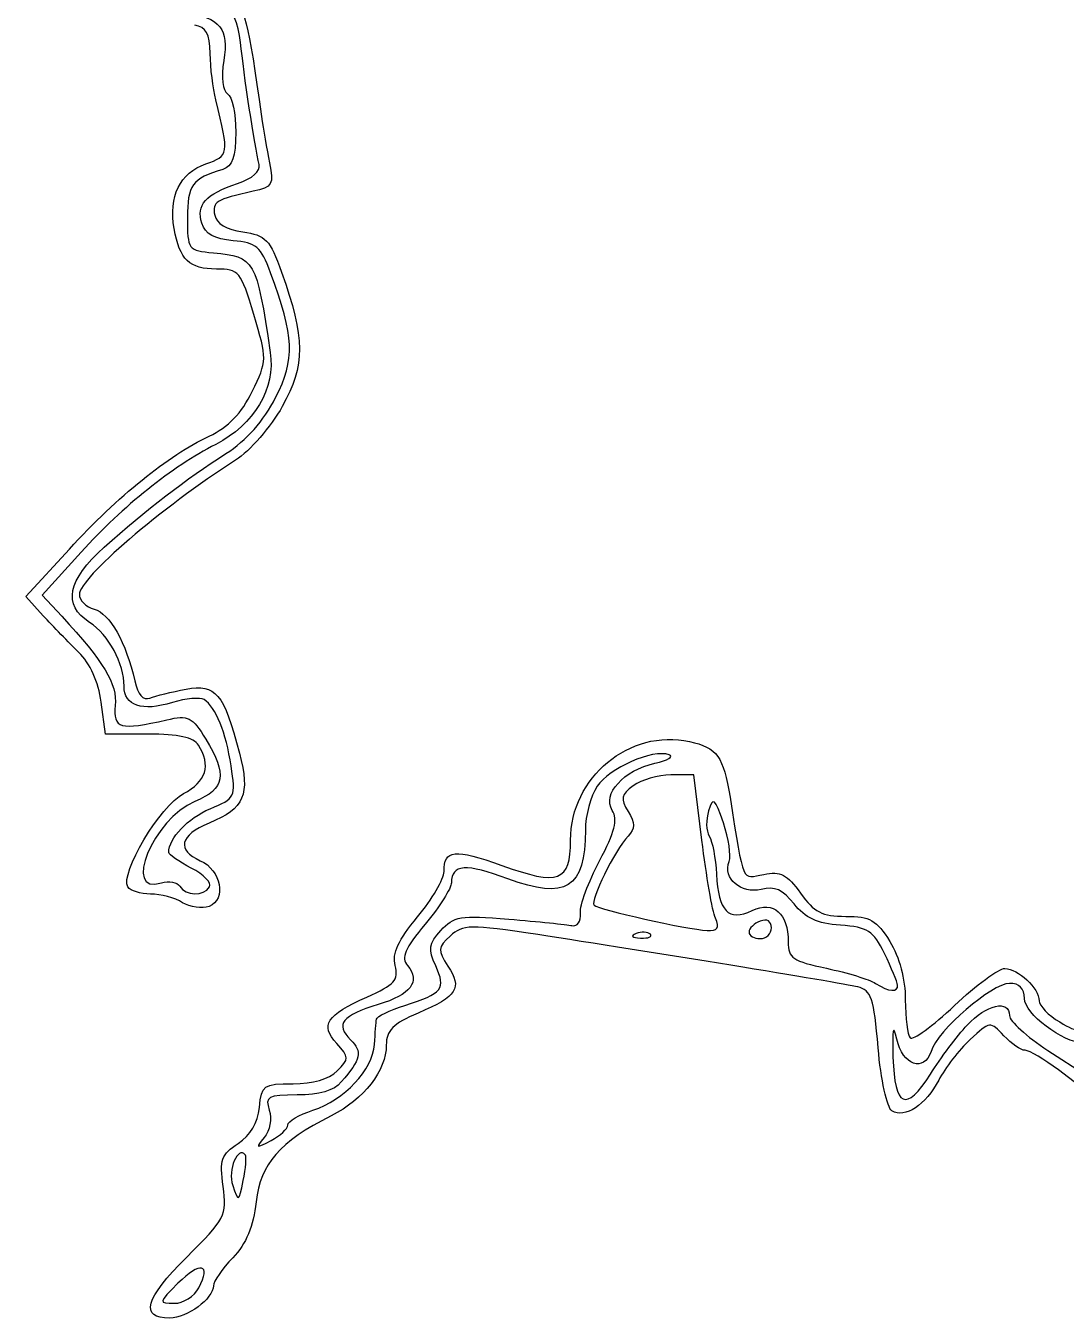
# Model space of a CAD drawing. Extents: x 10 to 184, y 190 to 292.
# Drawn here: x 127.93 to 135.57, y 208 to 217.48 of the extents above; entities that cross this region are included whole.
import ezdxf

# ---------------------------------------------------------------- set-up
doc = ezdxf.new("R2010")
doc.units = 0
doc.layers.add('Layer_1', color=7, linetype='CONTINUOUS')

msp = doc.modelspace()

# ---------------------------------------------------------------- linework, layer by layer
at = {"layer": 'Layer_1', "color": 7}
for points in [[(128.06144, 213.152401), (127.93333, 213.292551), (128.25251, 213.640751)], [(128.33986, 213.618831), (128.05222, 213.301821), (128.19627, 213.147761)], [(128.8328, 212.283531), (128.51814, 212.283531), (128.48624, 212.518841)], [(132.89402, 211.505871), (132.83532, 211.983561), (132.66607, 211.983561)], [(129.28121, 211.162041), (129.28076, 211.162411)], [(132.99322, 210.932651), (132.99312, 210.932651)], [(132.51565, 210.815151), (132.51568, 210.815451)], [(134.32988, 210.441591), (134.32941, 210.441521)], [(135.43224, 209.963021), (135.71355, 209.780741), (135.81431, 209.905181)], [(135.82988, 209.796681), (135.70006, 209.674711), (135.51084, 209.819041)], [(129.85526, 209.414831), (129.85542, 209.414941)]]:
    msp.add_lwpolyline(points, dxfattribs=at)
for points in [[(133.40396, 210.862751)], [(129.54395, 209.195041)], [(129.20277, 208.220761)]]:
    msp.add_lwpolyline(points, close=True, dxfattribs=at)
for points in [[(129.43118, 217.716011), (129.5364, 217.630811), (129.5664, 217.513971), (129.66253, 216.814781)], [(129.50848, 217.358931), (129.49418, 217.502531), (129.44798, 217.601041), (129.37092, 217.652201)], [(129.0999, 217.586011), (129.36483, 217.533011), (129.42295, 217.459581), (129.38546, 217.225141)], [(129.2856, 217.277521), (129.2826, 217.423461), (129.2561, 217.471271), (129.17215, 217.484371)], [(129.64509, 216.462951), (129.61269, 216.596561), (129.53123, 217.130461), (129.50848, 217.358931)], [(129.3266, 216.937581), (129.3064, 217.020181), (129.288, 217.173121), (129.2856, 217.277521)], [(129.38546, 217.225141), (129.36536, 217.099601), (129.37646, 217.005491), (129.41316, 216.982621)], [(129.41316, 216.982621), (129.44646, 216.962021), (129.47366, 216.835381), (129.47366, 216.701091)], [(129.2535, 216.467861), (129.42559, 216.527861), (129.42602, 216.530561), (129.3266, 216.937581)], [(129.66253, 216.814781), (129.67493, 216.724681), (129.70133, 216.572291), (129.72123, 216.476081)], [(129.47366, 216.701091), (129.47366, 216.516201), (129.45046, 216.449761), (129.37816, 216.427411)], [(129.02123, 215.993091), (128.97913, 216.225631), (129.06563, 216.402371), (129.2535, 216.467861)], [(129.37816, 216.427411), (129.15331, 216.357911), (129.11884, 216.310721), (129.11884, 216.072261)], [(129.48687, 216.323691), (129.59722, 216.360991), (129.65706, 216.413691), (129.64509, 216.462951)], [(129.72123, 216.476081), (129.75423, 216.316291), (129.74393, 216.298181), (129.60144, 216.266791)], [(129.22486, 216.032171), (129.18206, 216.166981), (129.25136, 216.244021), (129.48687, 216.323691)], [(129.60144, 216.266791), (129.32848, 216.206691), (129.30054, 216.189291), (129.31923, 216.091591)], [(129.11884, 216.072261), (129.11884, 215.838191), (129.12384, 215.832111), (129.3097, 215.814431)], [(129.45408, 215.903841), (129.31562, 215.915841), (129.25015, 215.952441), (129.22486, 216.032171)], [(129.31923, 216.091591), (129.33113, 216.029591), (129.40373, 215.986281), (129.52557, 215.968591)], [(129.33233, 215.695591), (129.1339, 215.695591), (129.06275, 215.763591), (129.02123, 215.993091)], [(129.52557, 215.968591), (129.69347, 215.944191), (129.7239, 215.912491), (129.80967, 215.672321)], [(129.72863, 215.668691), (129.65753, 215.860971), (129.62474, 215.889061), (129.45408, 215.903841)], [(129.3097, 215.814431), (129.61397, 215.785531), (129.62301, 215.769731), (129.72702, 215.083681)], [(129.60641, 215.361691), (129.51111, 215.679761), (129.49814, 215.695591), (129.33233, 215.695591)], [(129.76613, 214.753311), (129.90992, 215.037061), (129.90341, 215.195941), (129.72863, 215.668691)], [(129.80967, 215.672321), (129.98297, 215.187061), (129.98403, 214.990681), (129.81467, 214.687391)], [(129.59431, 214.796991), (129.70493, 215.024671), (129.70509, 215.032301), (129.60641, 215.361691)], [(129.72702, 215.083681), (129.76672, 214.821931), (129.6071, 214.552761), (129.32683, 214.408771)], [(129.27863, 214.469591), (129.41824, 214.535791), (129.5174, 214.638681), (129.59431, 214.796991)], [(129.40189, 214.342181), (129.55106, 214.437581), (129.67973, 214.582801), (129.76613, 214.753311)], [(129.81467, 214.687391), (129.73157, 214.538221), (129.57753, 214.361031), (129.47244, 214.293651)], [(128.25251, 213.640751), (128.61006, 214.030801), (128.97479, 214.325411), (129.27863, 214.469591)], [(129.32683, 214.408771), (129.00084, 214.241281), (128.64952, 213.960101), (128.33986, 213.618831)], [(128.50922, 213.655441), (128.81335, 213.927091), (129.11166, 214.156581), (129.40189, 214.342181)], [(129.47244, 214.293651), (128.92636, 213.943511), (128.32599, 213.427741), (128.32599, 213.308771)], [(128.40029, 213.103311), (128.20212, 213.233161), (128.23756, 213.412801), (128.50922, 213.655441)], [(128.32599, 213.308771), (128.32599, 213.264771), (128.37539, 213.215771), (128.4357, 213.200031)], [(128.4357, 213.200031), (128.54745, 213.170831), (128.67011, 212.953641), (128.7326, 212.674401)], [(128.32192, 212.883201), (128.24912, 212.954201), (128.1319, 213.075321), (128.06144, 213.152401)], [(128.19627, 213.147761), (128.50401, 212.818671), (128.60591, 212.649071), (128.58938, 212.493521)], [(128.65437, 212.634501), (128.65437, 212.802371), (128.54137, 213.010871), (128.40029, 213.103311)], [(128.48624, 212.518841), (128.46634, 212.665071), (128.40414, 212.803011), (128.32192, 212.883201)], [(129.00829, 212.515041), (128.78616, 212.446841), (128.65437, 212.491341), (128.65437, 212.634501)], [(128.7326, 212.674401), (128.7555, 212.572271), (128.7932, 212.529231), (128.84303, 212.548371)], [(128.84303, 212.548371), (128.88473, 212.564371), (129.00437, 212.593471), (129.10901, 212.613171)], [(129.10901, 212.613171), (129.32713, 212.654071), (129.38397, 212.585971), (129.50058, 212.143941)], [(129.24097, 212.536341), (129.21227, 212.555041), (129.10757, 212.545341), (129.00829, 212.515041)], [(129.43951, 212.049521), (129.40161, 212.297611), (129.32723, 212.480001), (129.24097, 212.536341)], [(128.58938, 212.493521), (128.57138, 212.323971), (128.62398, 212.309291), (128.96709, 212.388081)], [(128.96709, 212.388081), (129.12628, 212.424581), (129.15336, 212.411281), (129.2535, 212.247041)], [(131.9298, 211.504921), (131.9298, 211.965741), (132.36401, 212.325491), (132.80365, 212.228931)], [(129.19993, 212.201631), (129.16323, 212.258931), (129.05279, 212.283531), (128.8328, 212.283531)], [(129.2535, 212.247041), (129.41314, 211.985201), (129.39526, 211.881831), (129.1744, 211.789541)], [(132.80365, 212.228931), (133.00499, 212.184731), (133.05298, 212.118611), (133.10079, 211.819571)], [(129.09057, 211.846931), (129.25693, 211.932931), (129.29433, 212.054281), (129.19993, 212.201631)], [(129.50058, 212.143941), (129.58098, 211.839051), (129.53778, 211.739151), (129.27836, 211.630771)], [(132.65369, 212.132101), (132.53158, 212.174401), (132.2136, 212.034901), (132.1254, 211.900311)], [(132.54969, 212.070001), (132.64419, 212.091201), (132.69096, 212.119201), (132.65369, 212.132101)], [(129.28518, 211.735701), (129.47035, 211.813101), (129.47438, 211.821301), (129.43951, 212.049521)], [(132.23637, 211.723671), (132.16097, 211.843181), (132.31937, 212.018271), (132.54969, 212.070001)], [(132.66607, 211.983561), (132.57297, 211.983561), (132.44913, 211.948261), (132.39084, 211.904961)], [(128.68211, 211.162321), (128.62221, 211.259221), (128.92044, 211.758951), (129.09057, 211.846931)], [(132.1254, 211.900311), (132.0779, 211.827811), (132.039, 211.683671), (132.039, 211.579981)], [(132.39084, 211.904961), (132.30144, 211.838661), (132.29534, 211.809261), (132.35194, 211.716571)], [(129.1744, 211.789541), (128.86833, 211.661651), (128.63633, 211.099631), (128.9278, 211.192141)], [(133.0515, 211.631631), (132.9884, 211.815181), (132.9762, 211.825161), (132.94299, 211.720531)], [(133.10079, 211.819571), (133.20416, 211.173131), (133.18319, 211.221311), (133.34739, 211.254161)], [(128.98193, 211.415401), (128.98193, 211.519181), (129.12262, 211.667771), (129.28518, 211.735701)], [(132.14307, 211.354171), (132.25595, 211.565711), (132.27886, 211.656381), (132.23637, 211.723671)], [(132.35194, 211.716571), (132.40494, 211.629771), (132.40494, 211.591701), (132.35194, 211.534981)], [(132.94299, 211.720531), (132.92239, 211.655631), (132.92439, 211.572091), (132.94799, 211.534771)], [(129.27836, 211.630771), (129.06179, 211.540271), (129.03629, 211.432421), (129.21316, 211.354841)], [(132.039, 211.579981), (132.039, 211.153091), (131.89523, 211.062751), (131.46944, 211.222061)], [(133.0934, 211.348771), (133.1095, 211.390671), (133.0904, 211.517911), (133.0515, 211.631631)], [(131.42612, 211.319571), (131.84413, 211.169171), (131.9298, 211.200691), (131.9298, 211.504921)], [(132.35194, 211.534981), (132.25394, 211.430051), (132.07184, 211.059251), (132.10301, 211.028071)], [(132.99312, 210.932651), (132.97092, 210.985151), (132.92632, 211.243141), (132.89402, 211.505871)], [(132.94799, 211.534771), (132.97109, 211.497471), (132.99479, 211.371921), (133.00069, 211.255801)], [(129.14749, 211.300301), (129.05639, 211.347401), (128.98193, 211.399201), (128.98193, 211.415401)], [(131.00173, 211.275571), (131.00173, 211.436531), (131.07883, 211.444521), (131.42612, 211.319571)], [(129.28076, 211.162411), (129.29856, 211.191211), (129.23856, 211.253211), (129.14749, 211.300301)], [(129.21316, 211.354841), (129.3657, 211.287941), (129.40798, 211.069001), (129.27796, 211.019121)], [(130.8071, 210.941821), (130.91414, 211.069941), (131.00173, 211.220131), (131.00173, 211.275571)], [(131.46944, 211.222061), (131.16463, 211.336101), (131.05633, 211.328591), (131.05633, 211.193361)], [(132.00263, 210.968851), (131.99763, 211.026551), (132.06083, 211.199981), (132.14307, 211.354171)], [(133.32928, 211.144261), (133.18198, 211.107261), (133.04599, 211.225161), (133.0934, 211.348771)], [(133.34739, 211.254161), (133.47094, 211.278861), (133.51961, 211.253891), (133.61839, 211.115181)], [(128.9278, 211.192141), (128.9828, 211.209641), (129.04359, 211.198141), (129.06291, 211.167041)], [(131.05633, 211.193361), (131.05633, 211.152961), (130.96983, 211.016291), (130.86405, 210.889711)], [(133.00069, 211.255801), (133.01469, 210.982041), (133.08659, 210.908571), (133.26232, 210.988631)], [(133.57026, 211.037611), (133.48726, 211.143171), (133.42849, 211.169161), (133.32928, 211.144261)], [(128.84858, 211.109821), (128.77488, 211.109821), (128.69997, 211.133521), (128.68211, 211.162321)], [(129.0838, 211.046621), (129.0281, 211.081421), (128.92228, 211.109821), (128.84858, 211.109821)], [(129.06291, 211.167041), (129.10691, 211.095841), (129.23831, 211.093041), (129.28121, 211.162041)], [(133.61839, 211.115181), (133.71729, 210.976231), (133.77629, 210.946081), (133.94901, 210.946081)], [(129.27796, 211.019121), (129.22686, 210.999521), (129.13946, 211.012121), (129.0838, 211.046621)], [(132.10301, 211.028071), (132.13481, 210.996271), (132.78687, 210.850411), (132.93222, 210.842551)], [(133.26232, 210.988631), (133.4224, 211.061531), (133.52726, 210.970231), (133.52726, 210.757751)], [(133.91033, 210.881321), (133.74055, 210.893621), (133.6512, 210.934721), (133.57026, 211.037611)], [(130.64368, 210.584511), (130.62088, 210.675411), (130.66478, 210.771491), (130.8071, 210.941821)], [(130.86405, 210.889711), (130.71419, 210.710341), (130.68543, 210.643121), (130.73368, 210.584981)], [(130.97949, 210.842951), (131.07349, 210.947521), (131.12214, 210.955651), (131.47669, 210.925951)], [(131.68959, 210.812001), (131.19009, 210.887801), (131.14167, 210.887101), (131.04766, 210.802001)], [(131.47669, 210.925951), (131.69284, 210.907851), (131.90166, 210.886551), (131.94073, 210.878451)], [(131.94073, 210.878451), (131.98173, 210.870451), (132.00793, 210.908351), (132.00263, 210.968851)], [(132.93222, 210.842551), (133.00852, 210.838551), (133.02362, 210.860751), (132.99322, 210.932651)], [(133.32206, 210.911451), (133.27706, 210.894151), (133.24016, 210.858051), (133.24016, 210.831251)], [(133.40396, 210.862651), (133.40396, 210.911451), (133.37196, 210.930551), (133.32206, 210.911451)], [(133.94901, 210.946081), (134.12878, 210.946081), (134.17566, 210.919481), (134.27285, 210.762211)], [(130.94119, 210.582471), (130.88489, 210.705961), (130.89049, 210.743931), (130.97949, 210.842951)], [(131.04766, 210.802001), (130.95426, 210.717501), (130.95286, 210.699501), (131.03056, 210.580831)], [(134.03696, 210.428601), (133.90289, 210.459501), (132.47027, 210.693531), (131.68959, 210.812001)], [(132.41105, 210.819451), (132.36745, 210.802051), (132.38045, 210.789051), (132.44405, 210.786451)], [(132.51568, 210.815451), (132.49758, 210.833551), (132.45048, 210.835551), (132.41105, 210.819451)], [(132.44405, 210.786451), (132.50155, 210.784451), (132.53385, 210.796951), (132.51565, 210.815151)], [(133.24016, 210.831251), (133.24016, 210.804451), (133.27706, 210.782551), (133.32206, 210.782551)], [(133.32206, 210.782551), (133.36706, 210.782551), (133.40396, 210.818651), (133.40396, 210.862751)], [(134.23371, 210.673541), (134.15201, 210.841281), (134.11248, 210.866651), (133.91033, 210.881321)], [(133.52726, 210.757751), (133.52726, 210.640681), (133.56236, 210.616551), (133.80705, 210.565391)], [(134.27285, 210.762211), (134.34355, 210.647811), (134.38648, 210.486241), (134.38648, 210.334561)], [(134.32941, 210.441521), (134.32841, 210.464021), (134.28491, 210.568451), (134.23371, 210.673541)], [(130.4359, 210.354451), (130.6392, 210.444351), (130.67023, 210.478731), (130.64368, 210.584511)], [(130.73368, 210.584981), (130.83118, 210.467541), (130.75868, 210.371481), (130.51838, 210.299471)], [(130.71522, 210.293101), (130.99214, 210.381601), (131.01776, 210.414401), (130.94119, 210.582471)], [(131.03056, 210.580831), (131.13733, 210.417881), (131.10106, 210.361001), (130.81119, 210.236751)], [(133.80705, 210.565391), (133.96093, 210.533191), (134.12369, 210.483391), (134.16873, 210.454591)], [(134.74677, 210.291321), (134.9053, 210.441251), (135.07158, 210.563931), (135.11627, 210.563931)], [(135.11627, 210.563931), (135.21417, 210.563931), (135.36911, 210.418221), (135.36911, 210.326131)], [(134.18728, 209.981141), (134.15618, 210.349071), (134.13728, 210.405471), (134.03696, 210.428601)], [(134.16873, 210.454591), (134.26773, 210.391391), (134.33344, 210.386091), (134.32988, 210.441591)], [(135.15109, 210.454471), (135.02187, 210.454471), (134.62436, 210.110151), (134.57537, 209.955781)], [(135.26011, 210.344481), (135.26011, 210.417981), (135.22401, 210.454471), (135.15109, 210.454471)], [(130.21478, 210.012851), (130.09098, 210.149651), (130.13838, 210.222821), (130.4359, 210.354451)], [(134.38648, 210.334561), (134.38648, 210.200491), (134.40268, 210.074571), (134.42248, 210.054751)], [(134.83987, 210.147701), (134.98103, 210.300011), (135.15094, 210.338401), (135.15094, 210.218001)], [(135.6906, 210.017931), (135.54364, 210.018331), (135.26011, 210.233401), (135.26011, 210.344481)], [(135.36911, 210.326131), (135.36911, 210.289731), (135.43671, 210.219961), (135.51941, 210.171131)], [(130.51838, 210.299471), (130.25225, 210.219771), (130.20168, 210.154821), (130.31635, 210.040141)], [(130.50606, 210.190971), (130.50806, 210.211171), (130.60266, 210.257071), (130.71522, 210.293101)], [(130.81119, 210.236751), (130.62638, 210.157551), (130.57836, 210.108971), (130.57836, 210.001271)], [(134.42248, 210.054751), (134.44228, 210.034951), (134.58823, 210.141351), (134.74677, 210.291321)], [(130.49076, 210.006721), (130.49676, 210.087821), (130.50366, 210.170771), (130.50606, 210.190971)], [(134.32358, 210.045681), (134.29758, 210.161561), (134.28958, 210.123081), (134.29588, 209.912821)], [(134.57135, 209.789271), (134.64615, 209.907761), (134.76698, 210.069061), (134.83987, 210.147701)], [(135.1093, 210.070801), (135.01, 210.177411), (135.00805, 210.177181), (134.86201, 210.041801)], [(135.15094, 210.218001), (135.15094, 210.178001), (135.27752, 210.063281), (135.43224, 209.963021)], [(135.51941, 210.171131), (135.66306, 210.086231), (135.67648, 210.088131), (135.82271, 210.213931)], [(130.31635, 210.040141), (130.40405, 209.952341), (130.39235, 209.899151), (130.24795, 209.731051)], [(134.57537, 209.955781), (134.52527, 209.797861), (134.36646, 209.854561), (134.32358, 210.045681)], [(134.86201, 210.041801), (134.78101, 209.966701), (134.67748, 209.833131), (134.63186, 209.744901)], [(135.26551, 209.963361), (135.23461, 209.963361), (135.16436, 210.011661), (135.1093, 210.070801)], [(130.03846, 209.523791), (130.27347, 209.601391), (130.47685, 209.818511), (130.49076, 210.006721)], [(130.57836, 210.001271), (130.57836, 209.815741), (130.4134, 209.603991), (130.17467, 209.483081)], [(130.21778, 209.811571), (130.30668, 209.900371), (130.30648, 209.911171), (130.21478, 210.012851)], [(134.28797, 209.519921), (134.25217, 209.542021), (134.20687, 209.749601), (134.18728, 209.981141)], [(135.51084, 209.819041), (135.40677, 209.898441), (135.29637, 209.963361), (135.26551, 209.963361)], [(134.29588, 209.912821), (134.30698, 209.544201), (134.39248, 209.505851), (134.57135, 209.789271)], [(129.89387, 209.717771), (130.03843, 209.717771), (130.1587, 209.752571), (130.21778, 209.811571)], [(129.64714, 209.544561), (129.66314, 209.709041), (129.67554, 209.717771), (129.89387, 209.717771)], [(130.24795, 209.731051), (130.19285, 209.666851), (130.08678, 209.635551), (129.92502, 209.635551)], [(134.63186, 209.744901), (134.53706, 209.561551), (134.38333, 209.460991), (134.28797, 209.519921)], [(129.92502, 209.635551), (129.70709, 209.635551), (129.68751, 209.624851), (129.71962, 209.523751)], [(129.49056, 209.279761), (129.58236, 209.339961), (129.63611, 209.430771), (129.64714, 209.544561)], [(130.17467, 209.483081), (129.79087, 209.288691), (129.65575, 209.133551), (129.62386, 208.850631)], [(129.71962, 209.523751), (129.73972, 209.460351), (129.72362, 209.373721), (129.68232, 209.323741)], [(129.85542, 209.414941), (129.85542, 209.441541), (129.93782, 209.490541), (130.03846, 209.523791)], [(129.73242, 209.300941), (129.80002, 209.336941), (129.85526, 209.388241), (129.85526, 209.414831)], [(129.38077, 208.964461), (129.35437, 209.161001), (129.36777, 209.199291), (129.49056, 209.279761)], [(129.68232, 209.323741), (129.61712, 209.244641), (129.62222, 209.242241), (129.73242, 209.300941)], [(129.54405, 209.195091), (129.48955, 209.266691), (129.41341, 209.084021), (129.45115, 208.972211)], [(129.52825, 209.007611), (129.54685, 209.097711), (129.55385, 209.182031), (129.54395, 209.195041)], [(129.45115, 208.972211), (129.49345, 208.847081), (129.49535, 208.847971), (129.52825, 209.007611)], [(129.11134, 208.443701), (129.39713, 208.727211), (129.40941, 208.750951), (129.38077, 208.964461)], [(129.62386, 208.850631), (129.60366, 208.671561), (129.54996, 208.543821), (129.4518, 208.441351)], [(128.98916, 207.998091), (128.7673, 207.998091), (128.80659, 208.141371), (129.11134, 208.443701)], [(129.4518, 208.441351), (129.3733, 208.359451), (129.30908, 208.266821), (129.30908, 208.235591)], [(129.20281, 208.220731), (129.29781, 208.398191), (129.21281, 208.416801), (129.04976, 208.254131)], [(129.04976, 208.254131), (128.9066, 208.110981), (128.90584, 208.106901), (129.02216, 208.106901)], [(129.30908, 208.235591), (129.30908, 208.140791), (129.11692, 207.998091), (128.98916, 207.998091)], [(129.02216, 208.106901), (129.08796, 208.106901), (129.16925, 208.158101), (129.20277, 208.220761)]]:
    msp.add_open_spline(points, degree=3, dxfattribs=at)

doc.saveas('drawing.dxf')
